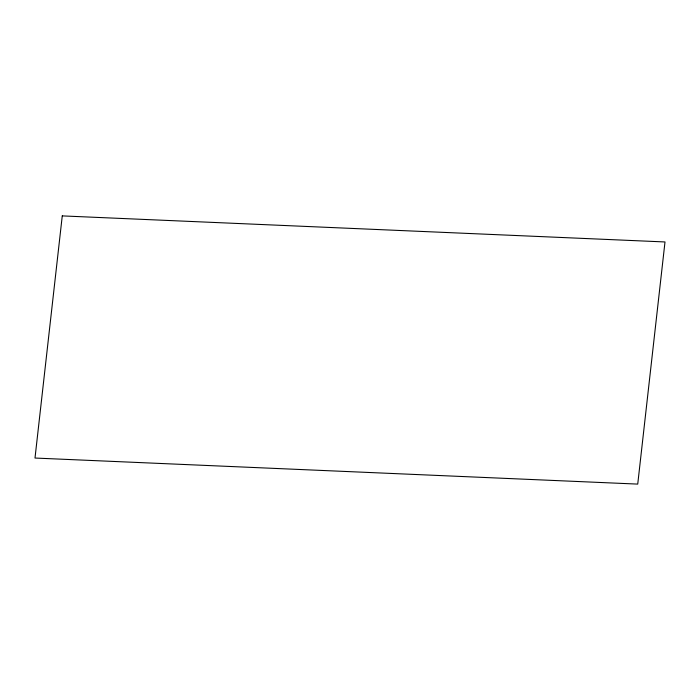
<?xml version="1.0" encoding="UTF-8"?>
<svg xmlns="http://www.w3.org/2000/svg" width="700" height="700" viewBox="0 0 700 700"><rect width="100%" height="100%" fill="white"/><g stroke="black" fill="none" stroke-linecap="round" stroke-linejoin="round"><path stroke-width="1.05" d="M62.265 215.898L35 458.045L637.735 484.102L665 241.955L62.265 215.898"/></g></svg>
